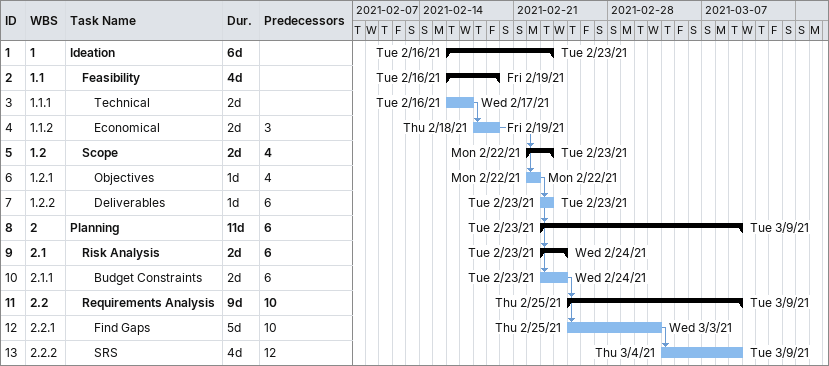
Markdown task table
| ID | WBS | Task | Duration | Start | Finish | Predecessors |
|---|---|---|---|---|---|---|
| 1 | 1 | **Ideation** | 6d | 2021-02-16 | 2021-02-23 |  |
| 2 | 1.1 | **Feasibility** | 4d | 2021-02-16 | 2021-02-19 |  |
| 3 | 1.1.1 | Technical | 2d | 2021-02-16 | 2021-02-17 |  |
| 4 | 1.1.2 | Economical | 2d | 2021-02-18 | 2021-02-19 | 3 |
| 5 | 1.2 | **Scope** | 2d | 2021-02-22 | 2021-02-23 | 4 |
| 6 | 1.2.1 | Objectives | 1d | 2021-02-22 | 2021-02-22 | 4 |
| 7 | 1.2.2 | Deliverables | 1d | 2021-02-23 | 2021-02-23 | 6 |
| 8 | 2 | **Planning** | 11d | 2021-02-23 | 2021-03-09 | 6 |
| 9 | 2.1 | **Risk Analysis** | 2d | 2021-02-23 | 2021-02-24 | 6 |
| 10 | 2.1.1 | Budget Constraints | 2d | 2021-02-23 | 2021-02-24 | 6 |
| 11 | 2.2 | **Requirements Analysis** | 9d | 2021-02-25 | 2021-03-09 | 10 |
| 12 | 2.2.1 | Find Gaps | 5d | 2021-02-25 | 2021-03-03 | 10 |
| 13 | 2.2.2 | SRS | 4d | 2021-03-04 | 2021-03-09 | 12 |
